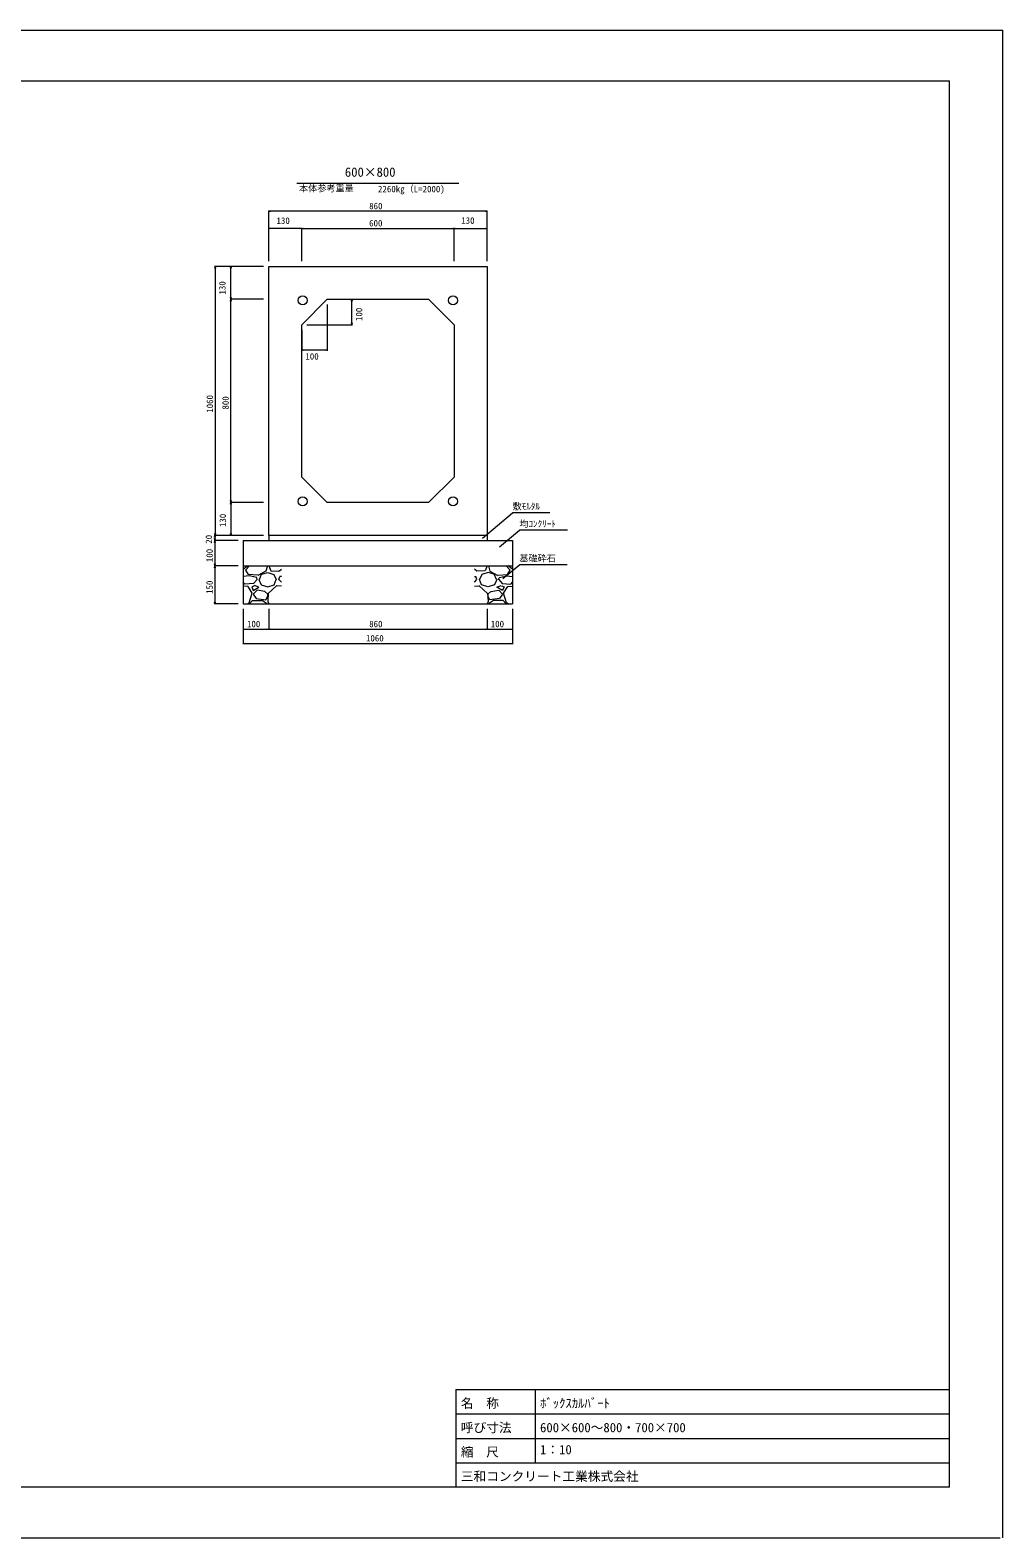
# Model space of a CAD drawing. Units: millimetres on the paper, with parts at other scales. Extents: x 0 to 841, y 0 to 594.
# Drawn here: x 458 to 841, y 0 to 594 of the extents above; entities that cross this region are included whole.
import ezdxf
from ezdxf.enums import TextEntityAlignment as Align

# ---------------------------------------------------------------- set-up
doc = ezdxf.new("R2010")
doc.units = ezdxf.units.MM
for name, color, linetype, lineweight in [('D-STR-DIM（寸法）', 7, 'Continuous', 18), ('D-STR-HTXT（旗揚げ）', 4, 'Continuous', 18), ('D-STR-STRn（構造物）', 7, 'Continuous', 18), ('D-STR（構造物外形線）', 1, 'Continuous', 18), ('D-TTL(外枠）', 2, 'Continuous', 18), ('DEFPOINTS_2', 8, 'Continuous', 18)]:
    doc.layers.add(name, color=color, linetype=linetype, lineweight=lineweight)
doc.layers.add('D-STR-TXT（文字）', color=7, linetype='Continuous')
doc.layers.add('D-TTL-TXT（文字）', color=7, linetype='Continuous')
doc.styles.add('ＭＳ ゴシック', font='')
doc.styles.get('ＭＳ ゴシック').set_extended_font_data('MS Gothic')

msp = doc.modelspace()

# ---------------------------------------------------------------- linework, layer by layer
at = {"layer": 'D-STR-DIM（寸法）'}
for p, q in [((551.863, 502.949), (551.863, 522.871)), ((551.863, 522.621), (552.613, 522.746)), ((637.113, 522.746), (637.863, 522.621)), ((637.863, 502.949), (637.863, 522.871)), ((551.863, 522.621), (551.963, 522.621)), ((552.613, 522.496), (551.863, 522.621)), ((637.763, 522.621), (551.963, 522.621)), ((637.863, 522.621), (637.113, 522.496)), ((637.863, 522.621), (637.763, 522.621)), ((551.863, 502.949), (551.863, 516.09)), ((551.863, 515.84), (552.613, 515.965)), ((551.863, 515.84), (551.963, 515.84)), ((552.613, 515.715), (551.863, 515.84)), ((564.763, 515.84), (551.963, 515.84)), ((564.113, 515.965), (564.863, 515.84)), ((564.863, 515.84), (564.113, 515.715)), ((564.863, 515.84), (564.763, 515.84)), ((564.863, 502.949), (564.863, 516.09)), ((564.863, 502.949), (564.863, 516.09)), ((564.863, 515.84), (565.613, 515.965)), ((564.863, 515.84), (564.963, 515.84)), ((565.613, 515.715), (564.863, 515.84)), ((564.963, 515.84), (624.763, 515.84)), ((624.113, 515.965), (624.863, 515.84)), ((624.863, 515.84), (624.113, 515.715)), ((624.863, 515.84), (624.763, 515.84)), ((624.863, 502.949), (624.863, 516.09)), ((624.863, 502.949), (624.863, 516.09)), ((624.863, 515.84), (625.613, 515.965)), ((624.863, 515.84), (624.963, 515.84)), ((625.613, 515.715), (624.863, 515.84)), ((624.963, 515.84), (637.763, 515.84)), ((637.113, 515.965), (637.863, 515.84)), ((637.863, 515.84), (637.113, 515.715)), ((637.863, 515.84), (637.763, 515.84)), ((637.863, 502.949), (637.863, 516.09)), ((549.863, 500.949), (530.527, 500.949)), ((530.652, 500.199), (530.777, 500.949)), ((530.777, 500.949), (530.777, 500.849)), ((530.777, 500.949), (530.902, 500.199)), ((530.777, 500.849), (530.777, 395.049)), ((549.863, 500.949), (536.722, 500.949)), ((536.847, 500.199), (536.972, 500.949)), ((536.972, 500.949), (536.972, 500.849)), ((536.972, 500.949), (537.097, 500.199)), ((536.972, 488.049), (536.972, 500.849)), ((549.863, 487.949), (536.722, 487.949)), ((549.863, 487.949), (536.722, 487.949)), ((536.972, 487.949), (536.847, 488.699)), ((536.847, 487.199), (536.972, 487.949)), ((537.097, 488.699), (536.972, 487.949)), ((536.972, 487.949), (536.972, 488.049)), ((536.972, 487.949), (536.972, 487.849)), ((536.972, 487.949), (537.097, 487.199)), ((536.972, 408.049), (536.972, 487.849)), ((576.863, 487.949), (584.864, 487.949)), ((584.489, 487.199), (584.614, 487.949)), ((584.614, 487.949), (584.614, 487.849)), ((584.614, 487.949), (584.739, 487.199)), ((584.614, 478.049), (584.614, 487.849)), ((574.863, 485.949), (574.863, 467.706)), ((564.863, 475.949), (564.863, 467.706)), ((566.863, 477.949), (584.864, 477.949)), ((584.614, 477.949), (584.489, 478.699)), ((584.739, 478.699), (584.614, 477.949)), ((584.614, 477.949), (584.614, 478.049)), ((564.863, 467.956), (565.613, 468.081)), ((564.863, 467.956), (564.963, 467.956)), ((565.613, 467.831), (564.863, 467.956)), ((574.763, 467.956), (564.963, 467.956)), ((574.113, 468.081), (574.863, 467.956)), ((574.863, 467.956), (574.113, 467.831)), ((574.863, 467.956), (574.763, 467.956)), ((549.863, 407.949), (536.722, 407.949)), ((549.863, 407.949), (536.722, 407.949)), ((536.972, 407.949), (536.847, 408.699)), ((536.847, 407.199), (536.972, 407.949)), ((537.097, 408.699), (536.972, 407.949)), ((536.972, 407.949), (536.972, 408.049)), ((536.972, 407.949), (536.972, 407.849)), ((536.972, 407.949), (537.097, 407.199)), ((536.972, 407.849), (536.972, 395.049)), ((549.863, 394.949), (530.41, 394.949)), ((539.863, 392.949), (530.41, 392.949)), ((539.863, 392.949), (530.41, 392.949)), ((549.863, 394.949), (530.527, 394.949)), ((530.535, 394.199), (530.66, 394.949)), ((530.66, 392.949), (530.535, 393.699)), ((530.535, 392.199), (530.66, 392.949)), ((530.777, 394.949), (530.652, 395.699)), ((530.66, 394.949), (530.66, 394.849)), ((530.66, 394.949), (530.785, 394.199)), ((530.66, 394.849), (530.66, 393.049)), ((530.785, 393.699), (530.66, 392.949)), ((530.66, 392.949), (530.66, 393.049)), ((530.66, 392.949), (530.66, 392.849)), ((530.66, 392.949), (530.785, 392.199)), ((530.66, 392.849), (530.66, 383.049)), ((530.902, 395.699), (530.777, 394.949)), ((530.777, 394.949), (530.777, 395.049)), ((549.863, 394.949), (536.722, 394.949)), ((536.972, 394.949), (536.847, 395.699)), ((537.097, 395.699), (536.972, 394.949)), ((536.972, 394.949), (536.972, 395.049)), ((539.863, 382.949), (530.41, 382.949)), ((539.863, 382.949), (530.41, 382.949)), ((530.66, 382.949), (530.535, 383.699)), ((530.535, 382.199), (530.66, 382.949)), ((530.785, 383.699), (530.66, 382.949)), ((530.66, 382.949), (530.66, 383.049)), ((530.66, 382.949), (530.66, 382.849)), ((530.66, 382.949), (530.785, 382.199)), ((530.66, 382.849), (530.66, 368.049)), ((530.66, 367.949), (530.535, 368.699)), ((530.785, 368.699), (530.66, 367.949)), ((539.863, 367.949), (530.41, 367.949)), ((530.66, 367.949), (530.66, 368.049)), ((541.863, 365.949), (541.863, 352.077)), ((541.863, 365.949), (541.863, 357.699)), ((551.863, 365.949), (551.863, 357.699)), ((551.863, 363.949), (551.863, 357.699)), ((637.863, 365.949), (637.863, 357.699)), ((637.863, 363.949), (637.863, 357.699)), ((647.863, 365.949), (647.863, 357.699)), ((647.863, 365.949), (647.863, 352.077)), ((541.863, 357.949), (542.613, 358.074)), ((541.863, 357.949), (541.963, 357.949)), ((542.613, 357.824), (541.863, 357.949)), ((541.963, 357.949), (551.763, 357.949)), ((551.113, 358.074), (551.863, 357.949)), ((551.863, 357.949), (551.113, 357.824)), ((551.863, 357.949), (551.763, 357.949)), ((551.863, 357.949), (552.613, 358.074)), ((551.863, 357.949), (551.963, 357.949)), ((552.613, 357.824), (551.863, 357.949)), ((551.963, 357.949), (637.763, 357.949)), ((637.113, 358.074), (637.863, 357.949)), ((637.863, 357.949), (637.113, 357.824)), ((637.863, 357.949), (637.763, 357.949)), ((637.863, 357.949), (638.613, 358.074)), ((637.863, 357.949), (637.963, 357.949)), ((638.613, 357.824), (637.863, 357.949)), ((637.963, 357.949), (647.763, 357.949)), ((647.113, 358.074), (647.863, 357.949)), ((647.863, 357.949), (647.113, 357.824)), ((647.863, 357.949), (647.763, 357.949)), ((541.863, 352.327), (542.613, 352.452)), ((541.863, 352.327), (541.963, 352.327)), ((542.613, 352.202), (541.863, 352.327)), ((541.963, 352.327), (647.763, 352.327)), ((647.113, 352.452), (647.863, 352.327)), ((647.863, 352.327), (647.113, 352.202)), ((647.863, 352.327), (647.763, 352.327))]:
    msp.add_line(p, q, dxfattribs=at)
at = {"layer": 'D-STR-HTXT（旗揚げ）'}
for p, q in [((562.971, 533.693), (626.755, 533.693)), ((636.008, 393.81), (647.925, 403.823)), ((662.587, 403.823), (647.925, 403.823)), ((642.784, 390.389), (650.583, 396.942)), ((669.509, 396.942), (650.583, 396.942)), ((644.11, 377.948), (650.583, 383.387)), ((669.447, 383.387), (650.583, 383.387))]:
    msp.add_line(p, q, dxfattribs=at)
at = {"layer": 'D-STR-STRn（構造物）'}
for p, q in [((541.863, 392.949), (647.863, 392.949)), ((541.863, 392.949), (541.863, 367.949)), ((551.863, 394.949), (551.863, 392.949)), ((637.863, 394.949), (637.863, 392.949)), ((647.863, 392.949), (647.863, 367.949)), ((541.863, 382.949), (647.863, 382.949)), ((541.863, 381.644), (543.551, 382.949)), ((542.789, 381.293), (544.279, 382.949)), ((543.868, 379.485), (542.818, 381.285)), ((550.746, 380.832), (547.596, 379.182)), ((549.09, 379.642), (551.49, 380.392)), ((551.344, 382.942), (550.744, 380.842)), ((551.484, 380.392), (553.884, 379.492)), ((551.855, 382.949), (552.664, 381.028)), ((552.68, 380.985), (555.83, 380.835)), ((555.84, 380.854), (556.863, 381.644)), ((633.886, 380.854), (632.863, 381.644)), ((637.046, 380.985), (633.896, 380.835)), ((638.242, 380.392), (635.842, 379.492)), ((637.871, 382.949), (637.061, 381.028)), ((640.635, 379.642), (638.235, 380.392)), ((638.382, 382.942), (638.982, 380.842)), ((638.979, 380.832), (642.129, 379.182)), ((646.937, 381.293), (645.446, 382.949)), ((645.857, 379.485), (646.907, 381.285)), ((647.863, 381.644), (646.174, 382.949)), ((544.152, 379.025), (541.863, 378.784)), ((542.484, 375.791), (541.863, 376.469)), ((543.693, 374.827), (541.863, 374.98)), ((545.928, 376.052), (542.478, 375.752)), ((545.372, 372.151), (543.722, 374.851)), ((547.579, 379.224), (543.829, 379.524)), ((547.133, 378.301), (544.133, 379.051)), ((545.183, 374.693), (545.783, 373.193)), ((546.237, 375.137), (545.187, 374.687)), ((545.784, 373.196), (548.034, 374.546)), ((547.289, 377.543), (545.939, 376.043)), ((548.044, 374.545), (546.244, 375.145)), ((547.29, 377.533), (547.14, 378.283)), ((548.026, 377.547), (548.926, 375.447)), ((548.185, 377.542), (549.085, 379.642)), ((548.927, 375.432), (551.477, 374.682)), ((551.497, 374.684), (554.047, 375.434)), ((555.092, 375.142), (551.642, 371.992)), ((553.891, 379.488), (554.791, 377.538)), ((554.034, 375.449), (554.784, 377.549)), ((556.863, 374.98), (555.093, 375.127)), ((556.863, 376.469), (555.834, 377.592)), ((555.836, 377.546), (556.286, 378.746)), ((556.863, 378.784), (556.302, 378.725)), ((632.863, 378.784), (633.424, 378.725)), ((632.863, 376.469), (633.891, 377.592)), ((632.863, 374.98), (634.632, 375.127)), ((633.89, 377.546), (633.44, 378.746)), ((634.633, 375.142), (638.083, 371.992)), ((635.834, 379.488), (634.934, 377.538)), ((635.691, 375.449), (634.941, 377.549)), ((638.229, 374.684), (635.679, 375.434)), ((640.798, 375.432), (638.248, 374.682)), ((641.54, 377.542), (640.64, 379.642)), ((641.7, 377.547), (640.8, 375.447)), ((641.682, 374.545), (643.482, 375.145)), ((643.942, 373.196), (641.692, 374.546)), ((642.146, 379.224), (645.896, 379.524)), ((642.435, 377.533), (642.585, 378.283)), ((642.437, 377.543), (643.787, 376.043)), ((642.592, 378.301), (645.592, 379.051)), ((643.488, 375.137), (644.538, 374.687)), ((643.797, 376.052), (647.247, 375.752)), ((644.542, 374.693), (643.942, 373.193)), ((644.354, 372.151), (646.004, 374.851)), ((645.574, 379.025), (647.863, 378.784)), ((646.032, 374.827), (647.863, 374.98)), ((647.241, 375.791), (647.863, 376.469)), ((543.552, 367.949), (544.14, 368.404)), ((544.14, 368.388), (545.34, 372.138)), ((544.279, 367.949), (545.489, 369.293)), ((545.489, 369.293), (549.389, 369.293)), ((545.784, 371.848), (546.984, 370.048)), ((547.288, 373.342), (545.788, 371.842)), ((546.993, 370.036), (550.743, 369.586)), ((550.306, 372.901), (547.306, 373.351)), ((549.384, 369.327), (551.334, 367.977)), ((551.52, 371.811), (550.32, 372.861)), ((550.743, 369.595), (551.493, 370.945)), ((551.464, 368.877), (551.855, 367.949)), ((551.632, 372), (551.482, 368.85)), ((551.489, 370.943), (551.489, 371.843)), ((638.261, 368.877), (637.871, 367.949)), ((638.094, 372), (638.244, 368.85)), ((638.205, 371.811), (639.405, 372.861)), ((638.982, 369.595), (638.232, 370.945)), ((638.236, 370.943), (638.236, 371.843)), ((640.341, 369.327), (638.391, 367.977)), ((642.732, 370.036), (638.982, 369.586)), ((639.419, 372.901), (642.419, 373.351)), ((644.236, 369.293), (640.336, 369.293)), ((642.437, 373.342), (643.937, 371.842)), ((643.942, 371.848), (642.742, 370.048)), ((645.446, 367.949), (644.237, 369.293)), ((645.585, 368.388), (644.385, 372.138)), ((646.174, 367.949), (645.586, 368.404)), ((541.863, 367.949), (647.863, 367.949))]:
    msp.add_line(p, q, dxfattribs=at)
at = {"layer": 'D-STR（構造物外形線）'}
for p, q in [((551.863, 394.949), (551.863, 500.949)), ((551.863, 500.949), (637.863, 500.949)), ((637.863, 500.949), (637.863, 394.949)), ((564.863, 477.949), (574.863, 487.949)), ((574.863, 487.949), (614.863, 487.949)), ((614.863, 487.949), (624.863, 477.949)), ((564.863, 417.949), (564.863, 477.949)), ((624.863, 477.949), (624.863, 417.949)), ((574.863, 407.949), (564.863, 417.949)), ((624.863, 417.949), (614.863, 407.949)), ((614.863, 407.949), (574.863, 407.949)), ((637.863, 394.949), (551.863, 394.949))]:
    msp.add_line(p, q, dxfattribs=at)
for centre in [(565.267, 487.546), (624.459, 487.546), (565.267, 408.353), (624.459, 408.353)]:
    msp.add_circle(centre, 1.8, dxfattribs=at)
at = {"layer": 'D-TTL(外枠）'}
for p, q in [((25, 574), (820, 574)), ((820, 20), (820, 574)), ((625.6, 58.4), (820, 58.4)), ((625.6, 58.4), (625.6, 20)), ((656.8, 58.4), (656.8, 29.6)), ((625.6, 48.8), (820, 48.8)), ((625.6, 39.2), (820, 39.2)), ((625.6, 29.6), (820, 29.6)), ((820, 20), (25, 20))]:
    msp.add_line(p, q, dxfattribs=at)
at = {"layer": 'DEFPOINTS_2'}
for p, q in [((0, 594), (841, 594)), ((841, 0), (841, 594)), ((0, 0), (840, 0))]:
    msp.add_line(p, q, dxfattribs=at)

# ---------------------------------------------------------------- texts
at = {"layer": 'D-STR-DIM（寸法）', "style": 'ＭＳ ゴシック'}
for s, p in [('860', (591.443, 522.671)), ('130', (554.937, 516.896)), ('600', (591.416, 515.89)), ('130', (627.7, 516.943)), ('100', (566.318, 463.414)), ('100', (543.318, 357.999)), ('860', (591.443, 357.999)), ('100', (639.318, 357.999)), ('1060', (590.181, 352.377))]:
    msp.add_text(s, height=2.566, dxfattribs=at).set_placement(p, align=Align.BOTTOM_LEFT)
for s, p in [('130', (535.636, 489.842)), ('100', (589.495, 479.405)), ('1060', (530.727, 443.268)), ('800', (536.922, 444.529)), ('130', (535.832, 398.238)), ('20', (530.335, 391.658)), ('100', (530.61, 384.405)), ('150', (530.61, 371.905))]:
    msp.add_text(s, height=2.566, rotation=90, dxfattribs=at).set_placement(p, align=Align.BOTTOM_LEFT)
at = {"layer": 'D-STR-TXT（文字）', "style": 'ＭＳ ゴシック'}
for s, height, p in [('600×800', 3.666, (581.868, 535.141)), ('本体参考重量', 2.566, (563.802, 529.626)), ('2260kg（L=2000)', 2.566, (594.922, 529.362)), ('敷ﾓﾙﾀﾙ', 2.566, (647.925, 404.323)), ('均ｺﾝｸﾘｰﾄ', 2.566, (650.583, 397.442)), ('基礎砕石', 2.566, (650.583, 383.887))]:
    msp.add_text(s, height=height, dxfattribs=at).set_placement(p, align=Align.BOTTOM_LEFT)
at = {"layer": 'D-TTL-TXT（文字）', "style": 'ＭＳ ゴシック'}
for s, p in [('名\u3000称', (627.531, 50.114)), ('ﾎﾞｯｸｽｶﾙﾊﾞｰﾄ', (658.731, 50.114)), ('呼び寸法', (627.531, 40.514)), ('600×600～800・700×700', (658.731, 40.514)), ('縮\u3000尺', (627.531, 30.914)), ('1：10', (658.731, 31.827)), ('三和コンクリート工業株式会社', (627.531, 21.314))]:
    msp.add_text(s, height=3.666, dxfattribs=at).set_placement(p, align=Align.BOTTOM_LEFT)

doc.saveas('drawing.dxf')
